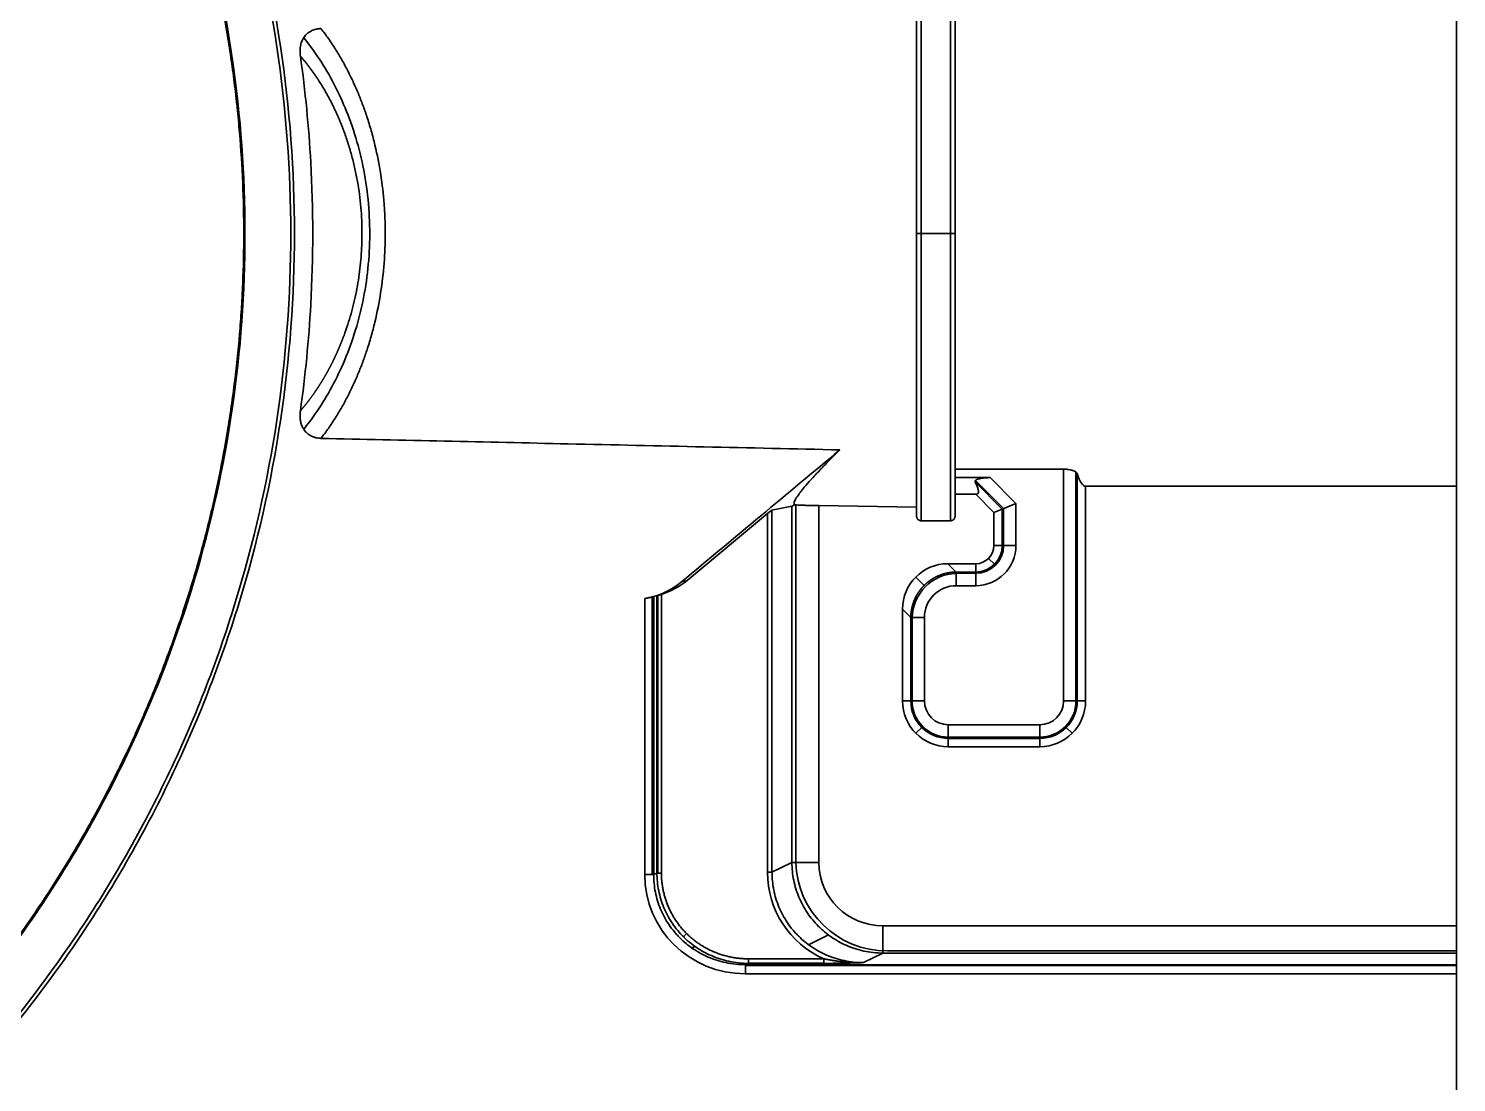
# Model space of a CAD drawing. Header units: millimetres. Extents: x 5 to 1651, y 545 to 1674.
# Drawn here: x 495.8 to 651.9, y 1378.8 to 1494 of the extents above; entities that cross this region are included whole.
import ezdxf

# ---------------------------------------------------------------- set-up
doc = ezdxf.new("R2010")
doc.units = ezdxf.units.MM
doc.layers.add('20', color=7, linetype='Continuous', true_color=0xffffff)

msp = doc.modelspace()

# ---------------------------------------------------------------- linework, layer by layer
at = {"layer": '20', "color": 7, "linetype": 'Continuous', "lineweight": 35}
for p, q in [((651.897, 1443.995), (651.897, 1499.269)), ((597.098, 1445.868), (597.098, 1497.396)), ((597.098, 1444.945), (597.098, 1445.868)), ((608.963, 1445.868), (597.098, 1445.868)), ((608.963, 1420.536), (608.963, 1445.868)), ((610.314, 1445.555), (610.314, 1420.536)), ((610.455, 1445.386), (610.455, 1420.536)), ((597.098, 1444.945), (597.098, 1443.133)), ((600.938, 1444.945), (597.098, 1444.945)), ((602.264, 1441.51), (599.294, 1444.48)), ((602.405, 1441.568), (599.33, 1444.643)), ((600.938, 1444.945), (603.756, 1442.127)), ((611.365, 1420.536), (611.365, 1443.995)), ((611.365, 1443.995), (651.897, 1443.995)), ((651.897, 1395.965), (651.897, 1443.995)), ((597.098, 1440.734), (597.098, 1443.133)), ((597.098, 1443.133), (599.354, 1443.133)), ((599.354, 1443.133), (601.354, 1441.133)), ((603.756, 1442.127), (602.264, 1441.51)), ((603.756, 1442.127), (603.756, 1437.536)), ((576.599, 1441.041), (567.807, 1433.715)), ((576.599, 1401.816), (576.599, 1441.041)), ((579.266, 1441.826), (577.091, 1441.404)), ((577.091, 1441.404), (577.091, 1401.816)), ((579.266, 1402.884), (579.266, 1441.826)), ((579.707, 1402.884), (579.707, 1441.964)), ((592.898, 1441.702), (582.22, 1441.889)), ((582.22, 1441.889), (582.22, 1402.884)), ((592.898, 1440.734), (592.898, 1441.702)), ((602.264, 1441.51), (601.354, 1441.133)), ((601.354, 1441.133), (601.354, 1437.536)), ((602.264, 1437.536), (602.264, 1441.51)), ((602.405, 1441.568), (602.405, 1437.536)), ((593.398, 1440.234), (596.598, 1440.234)), ((601.354, 1437.536), (602.264, 1437.536)), ((603.756, 1437.536), (602.264, 1437.536)), ((600.768, 1436.122), (601.412, 1435.479)), ((599.354, 1435.536), (596.327, 1435.536)), ((596.327, 1435.536), (597.237, 1434.627)), ((597.237, 1433.135), (597.237, 1434.627)), ((597.237, 1434.627), (599.354, 1434.627)), ((599.354, 1434.485), (597.237, 1434.485)), ((599.354, 1434.627), (599.354, 1435.536)), ((599.354, 1433.135), (599.354, 1434.627)), ((567.209, 1433.557), (567.807, 1433.715)), ((592.807, 1434.083), (593.725, 1433.166)), ((599.354, 1433.135), (597.237, 1433.135)), ((563.179, 1401.57), (563.179, 1431.734)), ((564, 1431.906), (564, 1401.57)), ((564.518, 1432.042), (564.16, 1431.948)), ((564.16, 1431.948), (564.16, 1401.57)), ((564.518, 1401.726), (564.518, 1432.042)), ((564.598, 1432.063), (564.598, 1401.726)), ((565.008, 1432.182), (565.008, 1401.726)), ((591.354, 1430.564), (591.354, 1420.536)), ((592.264, 1429.654), (591.354, 1430.564)), ((593.756, 1429.654), (592.264, 1429.654)), ((592.264, 1420.536), (592.264, 1429.654)), ((592.405, 1429.654), (592.405, 1420.536)), ((593.756, 1429.654), (593.756, 1420.536)), ((591.354, 1420.536), (592.264, 1420.536)), ((593.756, 1420.536), (592.264, 1420.536)), ((608.963, 1420.536), (610.455, 1420.536)), ((610.455, 1420.536), (611.365, 1420.536)), ((592.819, 1417.001), (593.462, 1417.644)), ((596.354, 1417.938), (606.365, 1417.938)), ((596.354, 1417.938), (596.354, 1416.446)), ((606.365, 1417.938), (606.365, 1416.446)), ((609.257, 1417.644), (609.901, 1417.001)), ((596.354, 1416.587), (606.365, 1416.587)), ((606.365, 1416.446), (596.354, 1416.446)), ((596.354, 1416.446), (596.354, 1415.536)), ((596.354, 1415.536), (606.365, 1415.536)), ((606.365, 1415.536), (606.365, 1416.446)), ((563.179, 1401.57), (564.16, 1401.57)), ((564.16, 1401.57), (564.518, 1401.726)), ((565.008, 1401.726), (564.518, 1401.726)), ((577.091, 1401.816), (576.599, 1401.816)), ((577.091, 1401.816), (579.266, 1402.884)), ((582.22, 1402.884), (579.266, 1402.884)), ((589.221, 1395.965), (651.897, 1395.965)), ((589.221, 1395.965), (589.221, 1392.976)), ((651.897, 1395.965), (651.897, 1392.976)), ((567.765, 1395.11), (567.419, 1394.763)), ((568.344, 1393.537), (568.698, 1393.692)), ((583.263, 1394.963), (581.089, 1393.895)), ((574.53, 1392.353), (574.53, 1391.855)), ((574.53, 1392.353), (582.766, 1392.353)), ((582.766, 1392.353), (582.766, 1391.855)), ((589.221, 1392.976), (587.101, 1391.935)), ((651.897, 1392.976), (589.221, 1392.976)), ((651.897, 1393.216), (589.709, 1393.216)), ((651.897, 1392.976), (651.897, 1391.712)), ((574.53, 1391.855), (574.205, 1391.712)), ((574.205, 1390.716), (574.205, 1391.712)), ((574.205, 1391.712), (651.897, 1391.712)), ((651.897, 1391.632), (574.205, 1391.632)), ((651.897, 1390.716), (574.205, 1390.716)), ((574.53, 1391.895), (582.766, 1391.895)), ((582.766, 1391.855), (574.53, 1391.855)), ((651.897, 1390.716), (651.897, 1391.712)), ((651.897, 1351.632), (651.897, 1390.716))]:
    msp.add_line(p, q, dxfattribs=at)
for centre, radius, start, end in [((599.354, 1437.536), 3.051, 270, 0), ((599.354, 1437.536), 4.402, 270, 0), ((599.354, 1437.536), 2.91, 270, 0), ((599.354, 1437.536), 2, 270, 0), ((596.354, 1420.536), 5, 180, 270), ((596.354, 1420.536), 4.09, 180, 270), ((596.354, 1420.536), 3.949, 180, 270), ((596.354, 1420.536), 2.598, 180, 270), ((606.365, 1420.536), 3.949, 270, 0), ((606.365, 1420.536), 2.598, 270, 0), ((606.365, 1420.536), 4.09, 270, 0), ((606.365, 1420.536), 5, 270, 0)]:
    msp.add_arc(centre, radius, start, end, dxfattribs=at)
for centre, major_axis, ratio, start_param, end_param in [((593.398, 1471.632), (0.5, 0), 0.0000944, 1.5707963, 3.1415927), ((596.598, 1471.632), (0.5, 0), 0.0000944, 4.712389, 6.2831853), ((611.365, 1471.632), (0, 27.637), 0.1051042, 2.8229586, 3.141555), ((570.854, 1471.632), (-28.736, 28.42), 0.0739094, 3.0670374, 3.3756679), ((582.22, 1444.347), (2.995, 2.515), 0.0669995, 3.2616428, 3.5723965), ((576.599, 1440.984), (0.499, 0.419), 0.0669995, 0.1200502, 1.5145933), ((596.382, 1430.509), (3.574, -3.574), 0.9891328, 2.361657, 3.9215283), ((597.433, 1429.458), (3.574, -3.574), 0.9891328, 2.3897481, 3.8934372), ((561.967, 1439.643), (-7.901, -2.075), 0.9793727, 1.5707995, 2.0167638), ((562.566, 1439.8), (-7.901, -2.075), 0.9793727, 1.623077, 2.0167638), ((597.275, 1429.616), (2.502, -2.502), 0.9891328, 2.3616577, 3.9215276), ((574.396, 1401.758), (-10.311, -4.52), 0.9770757, 5.8784578, 7.4321976), ((587.264, 1401.977), (-9.608, -4.72), 0.9808758, 5.8341745, 6.9696232), ((589.864, 1403.254), (-9.151, -4.495), 0.9808758, 5.8557443, 7.3896882), ((589.33, 1402.991), (-6.405, -3.147), 0.9808758, 5.8341745, 7.3896882)]:
    msp.add_ellipse(centre, major_axis=major_axis, ratio=ratio, start_param=start_param, end_param=end_param, dxfattribs=at)
for points, knots in [([(493.457, 1384.041), (496.166, 1387.327), (502.831, 1396.225), (511.805, 1411.829), (519.307, 1431.011), (523.876, 1451.093), (525.41, 1471.632), (523.876, 1492.171), (519.307, 1512.254), (511.805, 1531.435), (502.831, 1547.04), (496.166, 1555.937), (493.457, 1559.224)], [0, 0, 0, 0, 0.0672927, 0.1754696, 0.2836464, 0.3918232, 0.5, 0.6081768, 0.7163536, 0.8245304, 0.9327073, 1, 1, 1, 1]), ([(493.274, 1384.453), (495.927, 1387.682), (502.526, 1396.504), (511.44, 1412.005), (518.92, 1431.13), (523.475, 1451.154), (525.005, 1471.632), (523.475, 1492.111), (518.92, 1512.135), (511.44, 1531.26), (502.526, 1546.76), (495.927, 1555.582), (493.274, 1558.811)], [0, 0, 0, 0, 0.0663674, 0.1747756, 0.2831837, 0.3915919, 0.5, 0.6084081, 0.7168163, 0.8252244, 0.9336326, 1, 1, 1, 1]), ([(490.914, 1389.71), (492.057, 1391.157), (493.169, 1392.627), (494.521, 1394.494), (494.789, 1394.869), (495.322, 1395.621), (495.586, 1395.999), (496.373, 1397.135), (496.89, 1397.898), (498.414, 1400.202), (499.398, 1401.759), (500.825, 1404.124), (501.292, 1404.917), (501.981, 1406.115), (502.209, 1406.515), (502.66, 1407.319), (502.884, 1407.722), (503.991, 1409.743), (504.843, 1411.377), (506.067, 1413.853), (506.467, 1414.682), (507.249, 1416.349), (507.631, 1417.187), (508.378, 1418.871), (508.742, 1419.717), (509.276, 1420.992), (509.452, 1421.419), (509.799, 1422.273), (509.97, 1422.7), (510.815, 1424.842), (511.454, 1426.567), (512.659, 1430.041), (513.225, 1431.789), (514.284, 1435.309), (514.778, 1437.08), (515.462, 1439.755), (515.681, 1440.65), (515.995, 1441.996), (516.098, 1442.446), (516.298, 1443.346), (516.396, 1443.796), (516.873, 1446.048), (517.216, 1447.855), (517.674, 1450.575), (517.817, 1451.482), (518.085, 1453.301), (518.209, 1454.211), (518.554, 1456.946), (518.746, 1458.775), (518.976, 1461.527), (519.043, 1462.446), (519.115, 1463.596), (519.129, 1463.826), (519.155, 1464.286), (519.193, 1464.976), (519.225, 1465.666), (519.321, 1467.967), (519.359, 1469.806), (519.359, 1473.483), (519.282, 1477.157), (519.052, 1480.828), (518.822, 1483.58), (518.735, 1484.497), (518.615, 1485.643), (518.59, 1485.873), (518.54, 1486.331), (518.462, 1487.018), (518.269, 1488.618), (518.082, 1489.986), (517.814, 1491.806), (517.67, 1492.714), (517.211, 1495.433), (516.525, 1499.044), (515.688, 1502.626), (515.003, 1505.301), (514.766, 1506.191), (514.456, 1507.302), (514.394, 1507.524), (514.268, 1507.967), (514.077, 1508.632), (513.881, 1509.295), (513.217, 1511.501), (512.649, 1513.253), (511.742, 1515.865), (511.431, 1516.732), (510.95, 1518.029), (510.787, 1518.461), (510.458, 1519.321), (510.291, 1519.75), (509.446, 1521.892), (508.735, 1523.589), (507.616, 1526.11), (507.234, 1526.946), (506.453, 1528.611), (506.054, 1529.439), (504.83, 1531.912), (503.979, 1533.544), (502.982, 1535.362), (502.871, 1535.564), (502.648, 1535.967), (502.535, 1536.168), (502.196, 1536.771), (501.513, 1537.973), (500.812, 1539.163), (499.385, 1541.526), (498.402, 1543.081), (496.373, 1546.147), (495.326, 1547.658), (493.168, 1550.639), (492.057, 1552.107), (490.914, 1553.555)], [0, 0, 0, 0, 0.03125, 0.03125, 0.0390625, 0.0390625, 0.046875, 0.046875, 0.0625, 0.0625, 0.09375, 0.09375, 0.109375, 0.109375, 0.1171875, 0.1171875, 0.125, 0.125, 0.15625, 0.15625, 0.171875, 0.171875, 0.1875, 0.1875, 0.203125, 0.203125, 0.2109375, 0.2109375, 0.21875, 0.21875, 0.25, 0.25, 0.28125, 0.28125, 0.3125, 0.3125, 0.328125, 0.328125, 0.3359375, 0.3359375, 0.34375, 0.34375, 0.375, 0.375, 0.390625, 0.390625, 0.40625, 0.40625, 0.4375, 0.4375, 0.453125, 0.453125, 0.4570313, 0.4570313, 0.4609375, 0.46875, 0.46875, 0.5, 0.5, 0.53125, 0.5625, 0.5625, 0.578125, 0.578125, 0.5820313, 0.5820313, 0.5859375, 0.59375, 0.609375, 0.609375, 0.625, 0.625, 0.65625, 0.6875, 0.6875, 0.703125, 0.703125, 0.7070313, 0.7070313, 0.7109375, 0.71875, 0.71875, 0.75, 0.75, 0.765625, 0.765625, 0.7734375, 0.7734375, 0.78125, 0.78125, 0.8125, 0.8125, 0.828125, 0.828125, 0.84375, 0.84375, 0.875, 0.875, 0.8789063, 0.8789063, 0.8828125, 0.8828125, 0.890625, 0.90625, 0.90625, 0.9375, 0.9375, 0.96875, 0.96875, 1, 1, 1, 1]), ([(490.977, 1389.571), (493.378, 1392.608), (499.399, 1400.952), (507.546, 1415.567), (514.394, 1433.586), (518.562, 1452.406), (519.961, 1471.632), (518.562, 1490.858), (514.394, 1509.678), (507.546, 1527.697), (499.399, 1542.313), (493.378, 1550.657), (490.977, 1553.694)], [0, 0, 0, 0, 0.065602, 0.1742015, 0.282801, 0.3914005, 0.5, 0.6085995, 0.717199, 0.8257985, 0.934398, 1, 1, 1, 1]), ([(593.398, 1503.031), (593.398, 1503.031), (593.398, 1502.783), (593.398, 1501.362), (593.398, 1498.399), (593.398, 1494.225), (593.398, 1489.028), (593.398, 1483.043), (593.398, 1477.125), (593.398, 1473.263), (593.398, 1471.632)], [0, 0, 0, 0, 0.0864776, 0.2222009, 0.3579243, 0.4936476, 0.6293709, 0.7650942, 0.9008175, 1, 1, 1, 1]), ([(596.598, 1471.632), (596.598, 1473.263), (596.598, 1477.125), (596.598, 1483.043), (596.598, 1489.028), (596.598, 1494.225), (596.598, 1498.399), (596.598, 1501.362), (596.598, 1502.783), (596.598, 1503.031), (596.598, 1503.031)], [0, 0, 0, 0, 0.0991825, 0.2349058, 0.3706291, 0.5063524, 0.6420757, 0.7777991, 0.9135224, 1, 1, 1, 1]), ([(592.898, 1441.702), (592.898, 1441.702), (592.898, 1441.832), (592.898, 1442.815), (592.898, 1445.329), (592.898, 1449.02), (592.898, 1453.723), (592.898, 1459.228), (592.898, 1465.288), (592.898, 1471.632), (592.898, 1477.976), (592.898, 1484.036), (592.898, 1489.541), (592.898, 1494.244), (592.898, 1497.935), (592.898, 1500.052), (592.898, 1500.83), (592.898, 1501.037)], [0, 0, 0, 0, 0.0294612, 0.1012163, 0.1729714, 0.2447265, 0.3164816, 0.3882368, 0.4599919, 0.531747, 0.6035021, 0.6752572, 0.7470123, 0.8187675, 0.8905226, 0.9622777, 1, 1, 1, 1]), ([(525.549, 1491.021), (525.524, 1491.2), (525.511, 1491.379), (525.511, 1491.647), (525.514, 1491.736), (525.529, 1491.915), (525.54, 1492.004), (525.562, 1492.138), (525.571, 1492.182), (525.59, 1492.27), (525.601, 1492.314), (525.636, 1492.443), (525.664, 1492.529), (525.729, 1492.696), (525.766, 1492.777), (525.818, 1492.878), (525.829, 1492.898), (525.852, 1492.937), (525.886, 1492.995), (525.922, 1493.052), (525.999, 1493.162), (526.054, 1493.232), (526.173, 1493.365), (526.237, 1493.427), (526.323, 1493.501), (526.34, 1493.516), (526.376, 1493.544), (526.429, 1493.586), (526.485, 1493.625), (526.597, 1493.698), (526.675, 1493.743), (526.796, 1493.802), (526.857, 1493.83), (526.92, 1493.855), (526.963, 1493.871), (526.984, 1493.879), (527.091, 1493.916), (527.177, 1493.941), (527.353, 1493.981), (527.441, 1493.996), (527.575, 1494.012), (527.62, 1494.016), (527.711, 1494.023), (527.756, 1494.025), (527.801, 1494.026)], [0, 0, 0, 0, 0.125, 0.125, 0.1875, 0.1875, 0.25, 0.25, 0.28125, 0.28125, 0.3125, 0.3125, 0.375, 0.375, 0.4375, 0.4375, 0.453125, 0.453125, 0.46875, 0.5, 0.5, 0.5625, 0.5625, 0.625, 0.625, 0.640625, 0.640625, 0.65625, 0.6875, 0.6875, 0.75, 0.75, 0.78125, 0.796875, 0.796875, 0.8125, 0.8125, 0.875, 0.875, 0.9375, 0.9375, 0.96875, 0.96875, 1, 1, 1, 1]), ([(527.801, 1494.026), (528.081, 1493.67), (528.352, 1493.304), (528.877, 1492.557), (529.383, 1491.795), (530.09, 1490.612), (530.526, 1489.804), (530.944, 1488.988), (531.144, 1488.577), (531.526, 1487.749), (531.891, 1486.916), (532.22, 1486.078), (532.454, 1485.45), (532.568, 1485.135), (532.694, 1484.769), (532.756, 1484.586), (532.787, 1484.494), (532.802, 1484.448), (532.809, 1484.425), (532.813, 1484.414), (532.815, 1484.408), (532.816, 1484.405), (532.817, 1484.404), (532.817, 1484.403), (532.817, 1484.403), (532.817, 1484.403), (532.985, 1483.894), (533.142, 1483.38), (533.435, 1482.342), (533.572, 1481.818), (533.949, 1480.236), (534.158, 1479.166), (534.493, 1477.012), (534.618, 1475.929), (534.743, 1474.305), (534.775, 1473.764), (534.806, 1472.954), (534.817, 1472.549), (534.824, 1472.078), (534.826, 1471.843), (534.826, 1471.743), (534.826, 1471.675), (534.826, 1471.642), (534.825, 1470.536), (534.783, 1469.456), (534.614, 1467.293), (534.488, 1466.21), (534.151, 1464.059), (533.94, 1462.99), (533.562, 1461.409), (533.425, 1460.885), (533.205, 1460.107), (533.128, 1459.849), (533.01, 1459.464), (532.95, 1459.272), (532.878, 1459.049), (532.842, 1458.938), (532.824, 1458.882), (532.814, 1458.854), (532.81, 1458.84), (532.808, 1458.833), (532.806, 1458.83), (532.806, 1458.828), (532.806, 1458.827), (532.805, 1458.827), (532.805, 1458.827), (532.667, 1458.41), (532.374, 1457.574), (531.88, 1456.322), (531.516, 1455.493), (531.135, 1454.668), (530.935, 1454.258), (530.518, 1453.446), (530.083, 1452.641), (529.379, 1451.462), (528.873, 1450.702), (528.351, 1449.958), (528.08, 1449.594), (527.801, 1449.239)], [0, 0, 0, 0, 0.03125, 0.03125, 0.0625, 0.09375, 0.125, 0.125, 0.15625, 0.15625, 0.1875, 0.21875, 0.21875, 0.234375, 0.2421875, 0.2460937, 0.2480469, 0.2490234, 0.2495117, 0.2497559, 0.2498779, 0.249939, 0.2499695, 0.2499847, 0.2499847, 0.25, 0.25, 0.28125, 0.28125, 0.3125, 0.3125, 0.375, 0.375, 0.4375, 0.4375, 0.46875, 0.46875, 0.484375, 0.4921875, 0.4960937, 0.4980469, 0.4980469, 0.5, 0.5, 0.5625, 0.5625, 0.625, 0.625, 0.6875, 0.6875, 0.71875, 0.71875, 0.734375, 0.734375, 0.7421875, 0.7460937, 0.7480469, 0.7490234, 0.7495117, 0.7497559, 0.7498779, 0.749939, 0.7499695, 0.7499847, 0.7499847, 0.75, 0.75, 0.78125, 0.8125, 0.84375, 0.84375, 0.875, 0.875, 0.90625, 0.9375, 0.96875, 0.96875, 1, 1, 1, 1]), ([(525.907, 1450.237), (526.342, 1450.769), (526.766, 1451.329), (528.309, 1453.537), (529.363, 1455.406), (530.688, 1458.474), (531.089, 1459.542), (531.799, 1461.779), (532.11, 1462.958), (532.857, 1466.536), (533.124, 1469.019), (533.133, 1474.115), (532.878, 1476.598), (531.882, 1481.434), (531.168, 1483.667), (529.387, 1487.817), (528.353, 1489.657), (526.79, 1491.905), (526.354, 1492.481), (525.907, 1493.027)], [0, 0, 0, 0, 0.0541508, 0.0541508, 0.2026349, 0.2026349, 0.276877, 0.276877, 0.351119, 0.351119, 0.4996032, 0.4996032, 0.6480873, 0.6480873, 0.7965714, 0.7965714, 0.9450555, 0.9450555, 1, 1, 1, 1]), ([(525.549, 1491.021), (526.089, 1487.167), (526.973, 1478.126), (526.973, 1465.138), (526.089, 1456.098), (525.549, 1452.243)], [0, 0, 0, 0, 0.3001305, 0.6998695, 1, 1, 1, 1]), ([(525.549, 1452.243), (525.564, 1452.261), (525.594, 1452.296), (525.639, 1452.348), (525.683, 1452.4), (525.728, 1452.453), (525.772, 1452.506), (525.816, 1452.558), (525.86, 1452.612), (525.904, 1452.665), (525.948, 1452.718), (525.991, 1452.772), (526.035, 1452.825), (526.078, 1452.879), (526.122, 1452.933), (526.165, 1452.988), (526.208, 1453.042), (526.251, 1453.096), (526.293, 1453.151), (526.336, 1453.206), (526.379, 1453.261), (526.421, 1453.316), (526.463, 1453.372), (526.505, 1453.427), (526.547, 1453.483), (526.589, 1453.538), (526.631, 1453.594), (526.672, 1453.651), (526.714, 1453.707), (526.755, 1453.763), (526.797, 1453.82), (526.838, 1453.877), (526.879, 1453.934), (526.919, 1453.991), (526.96, 1454.048), (527.001, 1454.105), (527.041, 1454.163), (527.081, 1454.221), (527.122, 1454.279), (527.162, 1454.337), (527.202, 1454.395), (527.241, 1454.453), (527.281, 1454.512), (527.321, 1454.571), (527.36, 1454.63), (527.399, 1454.689), (527.438, 1454.748), (527.477, 1454.807), (527.516, 1454.867), (527.555, 1454.926), (527.594, 1454.986), (527.632, 1455.046), (527.67, 1455.106), (527.709, 1455.166), (527.747, 1455.227), (527.785, 1455.288), (527.823, 1455.348), (527.86, 1455.409), (527.898, 1455.47), (527.935, 1455.532), (527.972, 1455.593), (528.01, 1455.655), (528.047, 1455.716), (528.083, 1455.778), (528.12, 1455.84), (528.157, 1455.902), (528.193, 1455.965), (528.23, 1456.027), (528.266, 1456.09), (528.302, 1456.153), (528.338, 1456.216), (528.374, 1456.279), (528.409, 1456.342), (528.445, 1456.406), (528.48, 1456.469), (528.515, 1456.533), (528.551, 1456.597), (528.585, 1456.661), (528.62, 1456.725), (528.655, 1456.79), (528.69, 1456.854), (528.724, 1456.919), (528.758, 1456.984), (528.792, 1457.049), (528.826, 1457.114), (528.86, 1457.179), (528.894, 1457.245), (528.928, 1457.311), (528.961, 1457.376), (528.994, 1457.442), (529.027, 1457.508), (529.061, 1457.575), (529.093, 1457.641), (529.126, 1457.708), (529.159, 1457.775), (529.191, 1457.841), (529.224, 1457.908), (529.256, 1457.976), (529.288, 1458.043), (529.32, 1458.111), (529.351, 1458.178), (529.383, 1458.246), (529.414, 1458.314), (529.446, 1458.382), (529.477, 1458.45), (529.508, 1458.519), (529.539, 1458.587), (529.57, 1458.656), (529.6, 1458.725), (529.631, 1458.794), (529.661, 1458.863), (529.691, 1458.933), (529.721, 1459.002), (529.751, 1459.072), (529.781, 1459.142), (529.811, 1459.212), (529.84, 1459.282), (529.869, 1459.352), (529.898, 1459.422), (529.927, 1459.493), (529.956, 1459.564), (529.985, 1459.635), (530.014, 1459.706), (530.042, 1459.777), (530.07, 1459.848), (530.099, 1459.92), (530.127, 1459.991), (530.154, 1460.063), (530.182, 1460.135), (530.21, 1460.207), (530.237, 1460.279), (530.264, 1460.352), (530.291, 1460.424), (530.452, 1460.857), (530.73, 1461.659), (531.092, 1462.853), (531.407, 1464.063), (531.674, 1465.289), (531.894, 1466.529), (532.066, 1467.782), (532.189, 1469.047), (532.263, 1470.324), (532.289, 1471.661), (532.261, 1473.052), (532.169, 1474.487), (532.015, 1475.908), (531.8, 1477.314), (531.524, 1478.702), (531.188, 1480.072), (530.792, 1481.421), (530.476, 1482.341), (530.284, 1482.859), (530.236, 1482.987), (530.188, 1483.114), (530.139, 1483.241), (530.09, 1483.368), (530.04, 1483.494), (529.989, 1483.62), (529.939, 1483.745), (529.887, 1483.869), (529.836, 1483.994), (529.784, 1484.117), (529.731, 1484.24), (529.678, 1484.363), (529.624, 1484.485), (529.57, 1484.607), (529.516, 1484.729), (529.461, 1484.849), (529.406, 1484.97), (529.35, 1485.09), (529.294, 1485.209), (529.237, 1485.328), (529.18, 1485.446), (529.123, 1485.564), (529.065, 1485.682), (529.006, 1485.799), (528.947, 1485.915), (528.888, 1486.031), (528.828, 1486.147), (528.768, 1486.262), (528.708, 1486.377), (528.647, 1486.491), (528.585, 1486.604), (528.523, 1486.717), (528.461, 1486.83), (528.398, 1486.942), (528.335, 1487.054), (528.272, 1487.165), (528.208, 1487.276), (528.143, 1487.386), (528.078, 1487.495), (528.013, 1487.605), (527.947, 1487.713), (527.881, 1487.822), (527.815, 1487.929), (527.748, 1488.036), (527.68, 1488.143), (527.612, 1488.249), (527.544, 1488.355), (527.476, 1488.46), (527.407, 1488.565), (527.337, 1488.669), (527.267, 1488.773), (527.197, 1488.876), (527.126, 1488.979), (527.055, 1489.081), (526.984, 1489.183), (526.912, 1489.284), (526.84, 1489.385), (526.767, 1489.485), (526.694, 1489.585), (526.62, 1489.684), (526.546, 1489.783), (526.472, 1489.881), (526.397, 1489.979), (526.322, 1490.076), (526.247, 1490.173), (526.171, 1490.269), (526.095, 1490.365), (526.018, 1490.46), (525.941, 1490.555), (525.863, 1490.649), (525.785, 1490.743), (525.707, 1490.836), (525.629, 1490.929), (525.576, 1490.99), (525.549, 1491.021)], [0, 0, 0, 0, 0.0020024, 0.0040024, 0.006, 0.0079953, 0.0099882, 0.0119787, 0.013967, 0.015953, 0.0179366, 0.019918, 0.0218971, 0.023874, 0.0258487, 0.0278211, 0.0297914, 0.0317594, 0.0337253, 0.035689, 0.0376506, 0.0396101, 0.0415674, 0.0435227, 0.0454759, 0.047427, 0.049376, 0.0513231, 0.0532681, 0.0552111, 0.0571521, 0.0590912, 0.0610282, 0.0629634, 0.0648966, 0.066828, 0.0687574, 0.0706849, 0.0726106, 0.0745345, 0.0764565, 0.0783767, 0.0802951, 0.0822117, 0.0841266, 0.0860397, 0.0879511, 0.0898607, 0.0917687, 0.093675, 0.0955796, 0.0974825, 0.0993839, 0.1012836, 0.1031817, 0.1050782, 0.1069732, 0.1088666, 0.1107584, 0.1126488, 0.1145376, 0.116425, 0.1183109, 0.1201953, 0.1220784, 0.12396, 0.1258401, 0.127719, 0.1295964, 0.1314725, 0.1333473, 0.1352207, 0.1370929, 0.1389637, 0.1408333, 0.1427017, 0.1445688, 0.1464347, 0.1482994, 0.150163, 0.1520254, 0.1538866, 0.1557467, 0.1576057, 0.1594637, 0.1613205, 0.1631763, 0.1650311, 0.1668848, 0.1687375, 0.1705893, 0.17244, 0.1742899, 0.1761388, 0.1779868, 0.1798338, 0.18168, 0.1835254, 0.1853699, 0.1872136, 0.1890564, 0.1908985, 0.1927398, 0.1945804, 0.1964202, 0.1982593, 0.2000977, 0.2019354, 0.2037724, 0.2056088, 0.2074446, 0.2092798, 0.2111143, 0.2129483, 0.2147817, 0.2166146, 0.218447, 0.2202789, 0.2221103, 0.2239412, 0.2257716, 0.2276017, 0.2294313, 0.2312605, 0.2330894, 0.2349179, 0.236746, 0.2385738, 0.2404014, 0.2422286, 0.2440555, 0.2458823, 0.2477087, 0.249535, 0.2785262, 0.307019, 0.3350924, 0.3628286, 0.3903128, 0.4176321, 0.4448748, 0.4721296, 0.4994851, 0.5302521, 0.5609083, 0.5915801, 0.6223944, 0.6534765, 0.6849492, 0.7169314, 0.7495365, 0.7527613, 0.7559869, 0.7592133, 0.7624406, 0.7656689, 0.7688984, 0.7721291, 0.7753611, 0.7785945, 0.7818295, 0.7850661, 0.7883044, 0.7915446, 0.7947867, 0.7980308, 0.801277, 0.8045254, 0.8077762, 0.8110293, 0.814285, 0.8175433, 0.8208044, 0.8240682, 0.8273349, 0.8306047, 0.8338775, 0.8371536, 0.8404329, 0.8437157, 0.8470019, 0.8502917, 0.8535852, 0.8568825, 0.8601837, 0.8634888, 0.866798, 0.8701114, 0.873429, 0.8767509, 0.8800773, 0.8834082, 0.8867438, 0.8900841, 0.8934292, 0.8967792, 0.9001341, 0.9034942, 0.9068595, 0.91023, 0.9136059, 0.9169872, 0.9203741, 0.9237666, 0.9271648, 0.9305688, 0.9339787, 0.9373946, 0.9408165, 0.9442446, 0.947679, 0.9511197, 0.9545667, 0.9580203, 0.9614805, 0.9649473, 0.9684208, 0.9719012, 0.9753885, 0.9788828, 0.9823842, 0.9858927, 0.9894085, 0.9929316, 0.996462, 1, 1, 1, 1]), ([(593.398, 1471.632), (593.398, 1470.002), (593.398, 1466.14), (593.398, 1460.222), (593.398, 1454.237), (593.398, 1449.039), (593.398, 1444.865), (593.398, 1441.903), (593.398, 1440.482), (593.398, 1440.234), (593.398, 1440.234)], [0, 0, 0, 0, 0.0991824, 0.2349058, 0.3706291, 0.5063524, 0.6420757, 0.7777991, 0.9135224, 1, 1, 1, 1]), ([(596.598, 1440.234), (596.598, 1440.234), (596.598, 1440.482), (596.598, 1441.903), (596.598, 1444.865), (596.598, 1449.039), (596.598, 1454.237), (596.598, 1460.222), (596.598, 1466.14), (596.598, 1470.002), (596.598, 1471.632)], [0, 0, 0, 0, 0.0864776, 0.2222009, 0.3579243, 0.4936476, 0.6293709, 0.7650942, 0.9008176, 1, 1, 1, 1]), ([(527.801, 1449.238), (527.711, 1449.241), (527.621, 1449.247), (527.443, 1449.268), (527.355, 1449.283), (527.223, 1449.313), (527.18, 1449.324), (527.093, 1449.349), (527.05, 1449.362), (526.922, 1449.407), (526.839, 1449.441), (526.678, 1449.52), (526.6, 1449.564), (526.488, 1449.637), (526.433, 1449.676), (526.38, 1449.717), (526.344, 1449.746), (526.327, 1449.76), (526.241, 1449.834), (526.176, 1449.897), (526.056, 1450.03), (526.001, 1450.1), (525.924, 1450.21), (525.899, 1450.248), (525.864, 1450.306), (525.853, 1450.326), (525.83, 1450.365), (525.776, 1450.464), (525.73, 1450.567), (525.664, 1450.734), (525.636, 1450.819), (525.607, 1450.928), (525.601, 1450.95), (525.59, 1450.994), (525.585, 1451.016), (525.571, 1451.082), (525.562, 1451.127), (525.54, 1451.259), (525.529, 1451.348), (525.514, 1451.526), (525.511, 1451.616), (525.511, 1451.795), (525.514, 1451.884), (525.524, 1452.019), (525.528, 1452.064), (525.538, 1452.154), (525.543, 1452.199), (525.55, 1452.243)], [0, 0, 0, 0, 0.0625, 0.0625, 0.125, 0.125, 0.15625, 0.15625, 0.1875, 0.1875, 0.25, 0.25, 0.3125, 0.3125, 0.34375, 0.359375, 0.359375, 0.375, 0.375, 0.4375, 0.4375, 0.5, 0.5, 0.53125, 0.53125, 0.546875, 0.546875, 0.5625, 0.625, 0.625, 0.6875, 0.6875, 0.703125, 0.703125, 0.71875, 0.71875, 0.75, 0.75, 0.8125, 0.8125, 0.875, 0.875, 0.9375, 0.9375, 0.96875, 0.96875, 1, 1, 1, 1]), ([(527.801, 1449.239), (536.804, 1449.036), (545.807, 1448.836), (564.712, 1448.416), (574.613, 1448.197), (584.515, 1447.979)], [0, 0, 0, 0, 0.4762286, 0.4762286, 1, 1, 1, 1]), ([(584.515, 1447.979), (584.515, 1447.979), (584.515, 1447.979), (578.746, 1443.172), (572.977, 1438.365), (567.209, 1433.557)], [0, 0, 0, 0, 0.0000053, 0.0000053, 1, 1, 1, 1]), ([(579.568, 1441.978), (579.513, 1442.021), (579.495, 1442.095), (579.531, 1442.301), (579.585, 1442.433), (579.763, 1442.754), (579.888, 1442.943), (580.068, 1443.187), (580.088, 1443.215), (580.13, 1443.271), (580.195, 1443.357), (580.264, 1443.445), (580.408, 1443.627), (580.512, 1443.754), (580.844, 1444.15), (581.095, 1444.437), (581.65, 1445.05), (581.954, 1445.377), (582.325, 1445.766), (582.367, 1445.81), (582.451, 1445.897), (582.493, 1445.941), (582.621, 1446.075), (582.882, 1446.343), (583.154, 1446.621), (583.712, 1447.185), (584.105, 1447.576), (584.515, 1447.979)], [0, 0, 0, 0, 0.125, 0.125, 0.25, 0.25, 0.375, 0.375, 0.390625, 0.390625, 0.40625, 0.4375, 0.4375, 0.5, 0.5, 0.625, 0.625, 0.75, 0.75, 0.765625, 0.765625, 0.78125, 0.78125, 0.8125, 0.875, 0.875, 1, 1, 1, 1]), ([(608.963, 1445.868), (609.059, 1445.868), (609.152, 1445.865), (609.29, 1445.855), (609.335, 1445.85), (609.403, 1445.843), (609.425, 1445.84), (609.47, 1445.834), (609.492, 1445.831), (609.601, 1445.815), (609.683, 1445.799), (609.781, 1445.776), (609.8, 1445.771), (609.838, 1445.761), (609.857, 1445.756), (609.912, 1445.74), (609.947, 1445.729), (610.047, 1445.695), (610.108, 1445.67), (610.176, 1445.637), (610.19, 1445.63), (610.215, 1445.617), (610.252, 1445.596), (610.285, 1445.576), (610.345, 1445.533), (610.378, 1445.505), (610.416, 1445.46), (610.426, 1445.446), (610.444, 1445.416), (610.45, 1445.401), (610.455, 1445.386)], [0, 0, 0, 0, 0.125, 0.125, 0.1875, 0.1875, 0.21875, 0.21875, 0.25, 0.25, 0.375, 0.375, 0.40625, 0.40625, 0.4375, 0.4375, 0.5, 0.5, 0.625, 0.625, 0.65625, 0.65625, 0.6875, 0.75, 0.75, 0.875, 0.875, 0.9375, 0.9375, 1, 1, 1, 1]), ([(599.294, 1444.48), (599.285, 1444.495), (599.28, 1444.511), (599.277, 1444.543), (599.279, 1444.559), (599.287, 1444.58), (599.288, 1444.584), (599.292, 1444.592), (599.294, 1444.596), (599.301, 1444.608), (599.307, 1444.617), (599.327, 1444.641), (599.344, 1444.656), (599.375, 1444.679), (599.386, 1444.687), (599.41, 1444.702), (599.423, 1444.71), (599.465, 1444.732), (599.495, 1444.746), (599.562, 1444.772), (599.598, 1444.785), (599.675, 1444.809), (599.716, 1444.82), (599.842, 1444.851), (599.932, 1444.868), (600.075, 1444.891), (600.124, 1444.897), (600.222, 1444.909), (600.271, 1444.914), (600.421, 1444.928), (600.523, 1444.934), (600.652, 1444.94), (600.678, 1444.941), (600.73, 1444.942), (600.808, 1444.944), (600.886, 1444.945), (600.938, 1444.945)], [0, 0, 0, 0, 0.0625, 0.0625, 0.125, 0.125, 0.140625, 0.140625, 0.15625, 0.15625, 0.1875, 0.1875, 0.25, 0.25, 0.28125, 0.28125, 0.3125, 0.3125, 0.375, 0.375, 0.4375, 0.4375, 0.5, 0.5, 0.625, 0.625, 0.6875, 0.6875, 0.75, 0.75, 0.875, 0.875, 0.90625, 0.90625, 0.9375, 1, 1, 1, 1]), ([(579.568, 1441.978), (579.632, 1441.97), (579.704, 1441.963), (579.861, 1441.951), (579.947, 1441.946), (580.086, 1441.939), (580.134, 1441.937), (580.235, 1441.933), (580.286, 1441.931), (580.445, 1441.925), (580.555, 1441.922), (580.728, 1441.917), (580.787, 1441.916), (580.878, 1441.914), (580.908, 1441.913), (580.97, 1441.912), (581.001, 1441.911), (581.158, 1441.908), (581.285, 1441.905), (581.545, 1441.9), (581.677, 1441.898), (581.879, 1441.895), (581.947, 1441.893), (582.083, 1441.891), (582.151, 1441.89), (582.22, 1441.889)], [0, 0, 0, 0, 0.125, 0.125, 0.25, 0.25, 0.3125, 0.3125, 0.375, 0.375, 0.5, 0.5, 0.5625, 0.5625, 0.59375, 0.59375, 0.625, 0.625, 0.75, 0.75, 0.875, 0.875, 0.9375, 0.9375, 1, 1, 1, 1]), ([(593.398, 1440.234), (593.365, 1440.234), (593.333, 1440.237), (593.285, 1440.246), (593.269, 1440.25), (593.238, 1440.26), (593.222, 1440.265), (593.177, 1440.284), (593.148, 1440.3), (593.107, 1440.327), (593.094, 1440.337), (593.069, 1440.357), (593.057, 1440.368), (593.022, 1440.403), (593.001, 1440.428), (592.974, 1440.469), (592.965, 1440.483), (592.95, 1440.512), (592.936, 1440.542), (592.925, 1440.572), (592.915, 1440.603), (592.911, 1440.62), (592.902, 1440.668), (592.898, 1440.701), (592.898, 1440.734)], [0, 0, 0, 0, 0.125, 0.125, 0.1875, 0.1875, 0.25, 0.25, 0.375, 0.375, 0.4375, 0.4375, 0.5, 0.5, 0.625, 0.625, 0.6875, 0.6875, 0.75, 0.8125, 0.8125, 0.875, 0.875, 1, 1, 1, 1]), ([(597.098, 1440.734), (597.098, 1440.701), (597.095, 1440.668), (597.086, 1440.62), (597.082, 1440.604), (597.072, 1440.573), (597.067, 1440.557), (597.048, 1440.512), (597.032, 1440.483), (597.005, 1440.443), (596.996, 1440.429), (596.975, 1440.404), (596.964, 1440.392), (596.929, 1440.357), (596.904, 1440.336), (596.863, 1440.309), (596.849, 1440.3), (596.82, 1440.285), (596.79, 1440.271), (596.76, 1440.26), (596.729, 1440.251), (596.713, 1440.247), (596.664, 1440.237), (596.631, 1440.234), (596.598, 1440.234)], [0, 0, 0, 0, 0.125, 0.125, 0.1875, 0.1875, 0.25, 0.25, 0.375, 0.375, 0.4375, 0.4375, 0.5, 0.5, 0.625, 0.625, 0.6875, 0.6875, 0.75, 0.8125, 0.8125, 0.875, 0.875, 1, 1, 1, 1]), ([(592.264, 1429.654), (592.264, 1429.666), (592.264, 1429.69), (592.265, 1429.726), (592.265, 1429.762), (592.266, 1429.798), (592.268, 1429.834), (592.269, 1429.87), (592.271, 1429.906), (592.273, 1429.942), (592.275, 1429.978), (592.278, 1430.014), (592.281, 1430.05), (592.284, 1430.086), (592.287, 1430.121), (592.291, 1430.157), (592.295, 1430.193), (592.299, 1430.229), (592.303, 1430.264), (592.308, 1430.3), (592.313, 1430.336), (592.318, 1430.371), (592.323, 1430.407), (592.329, 1430.443), (592.335, 1430.478), (592.341, 1430.513), (592.348, 1430.549), (592.354, 1430.584), (592.361, 1430.62), (592.368, 1430.655), (592.376, 1430.69), (592.384, 1430.725), (592.392, 1430.76), (592.4, 1430.795), (592.408, 1430.83), (592.417, 1430.865), (592.426, 1430.9), (592.435, 1430.935), (592.445, 1430.969), (592.454, 1431.004), (592.464, 1431.039), (592.475, 1431.073), (592.485, 1431.108), (592.496, 1431.142), (592.507, 1431.176), (592.518, 1431.21), (592.529, 1431.244), (592.541, 1431.278), (592.553, 1431.312), (592.565, 1431.346), (592.578, 1431.38), (592.59, 1431.414), (592.603, 1431.447), (592.616, 1431.481), (592.63, 1431.514), (592.643, 1431.547), (592.657, 1431.58), (592.671, 1431.614), (592.686, 1431.647), (592.7, 1431.679), (592.715, 1431.712), (592.73, 1431.745), (592.745, 1431.777), (592.761, 1431.81), (592.777, 1431.842), (592.793, 1431.874), (592.809, 1431.906), (592.825, 1431.938), (592.842, 1431.97), (592.859, 1432.002), (592.876, 1432.034), (592.893, 1432.065), (592.911, 1432.096), (592.929, 1432.128), (592.947, 1432.159), (592.965, 1432.19), (592.984, 1432.22), (593.002, 1432.251), (593.021, 1432.282), (593.04, 1432.312), (593.06, 1432.342), (593.079, 1432.373), (593.099, 1432.403), (593.119, 1432.432), (593.14, 1432.462), (593.16, 1432.492), (593.181, 1432.521), (593.201, 1432.55), (593.223, 1432.579), (593.244, 1432.608), (593.265, 1432.637), (593.287, 1432.666), (593.309, 1432.694), (593.331, 1432.723), (593.353, 1432.751), (593.376, 1432.779), (593.399, 1432.807), (593.422, 1432.834), (593.445, 1432.862), (593.468, 1432.889), (593.492, 1432.916), (593.515, 1432.943), (593.539, 1432.97), (593.563, 1432.997), (593.588, 1433.023), (593.612, 1433.05), (593.637, 1433.076), (593.662, 1433.102), (593.687, 1433.128), (593.712, 1433.153), (593.737, 1433.179), (593.763, 1433.204), (593.789, 1433.229), (593.815, 1433.254), (593.841, 1433.278), (593.867, 1433.303), (593.894, 1433.327), (593.92, 1433.351), (593.947, 1433.375), (593.974, 1433.399), (594.001, 1433.422), (594.029, 1433.446), (594.056, 1433.469), (594.084, 1433.492), (594.112, 1433.515), (594.14, 1433.537), (594.168, 1433.559), (594.196, 1433.582), (594.225, 1433.603), (594.253, 1433.625), (594.282, 1433.647), (594.311, 1433.668), (594.34, 1433.689), (594.369, 1433.71), (594.399, 1433.731), (594.428, 1433.751), (594.458, 1433.771), (594.488, 1433.791), (594.518, 1433.811), (594.548, 1433.831), (594.578, 1433.85), (594.609, 1433.869), (594.639, 1433.888), (594.67, 1433.907), (594.701, 1433.925), (594.732, 1433.944), (594.763, 1433.962), (594.794, 1433.979), (594.826, 1433.997), (594.857, 1434.014), (594.889, 1434.032), (594.92, 1434.048), (594.952, 1434.065), (594.984, 1434.082), (595.016, 1434.098), (595.048, 1434.114), (595.081, 1434.13), (595.113, 1434.145), (595.146, 1434.16), (595.178, 1434.175), (595.211, 1434.19), (595.244, 1434.205), (595.277, 1434.219), (595.31, 1434.233), (595.343, 1434.247), (595.376, 1434.261), (595.41, 1434.274), (595.443, 1434.287), (595.477, 1434.3), (595.511, 1434.313), (595.544, 1434.325), (595.578, 1434.338), (595.612, 1434.35), (595.646, 1434.361), (595.68, 1434.373), (595.714, 1434.384), (595.749, 1434.395), (595.783, 1434.406), (595.817, 1434.416), (595.852, 1434.426), (595.886, 1434.436), (595.921, 1434.446), (595.956, 1434.455), (595.991, 1434.465), (596.025, 1434.474), (596.06, 1434.482), (596.095, 1434.491), (596.13, 1434.499), (596.165, 1434.507), (596.2, 1434.515), (596.236, 1434.522), (596.271, 1434.529), (596.306, 1434.536), (596.342, 1434.543), (596.377, 1434.549), (596.412, 1434.555), (596.448, 1434.561), (596.484, 1434.567), (596.519, 1434.573), (596.555, 1434.578), (596.59, 1434.583), (596.626, 1434.587), (596.662, 1434.592), (596.698, 1434.596), (596.733, 1434.6), (596.769, 1434.603), (596.805, 1434.607), (596.841, 1434.61), (596.877, 1434.612), (596.913, 1434.615), (596.949, 1434.617), (596.985, 1434.619), (597.021, 1434.621), (597.057, 1434.623), (597.092, 1434.624), (597.128, 1434.625), (597.165, 1434.626), (597.201, 1434.626), (597.225, 1434.627), (597.237, 1434.627)], [0, 0, 0, 0, 0.0046164, 0.0092325, 0.0138485, 0.0184642, 0.0230797, 0.027695, 0.0323101, 0.0369249, 0.0415396, 0.046154, 0.0507682, 0.0553823, 0.0599961, 0.0646097, 0.0692232, 0.0738364, 0.0784494, 0.0830623, 0.0876749, 0.0922874, 0.0968997, 0.1015118, 0.1061237, 0.1107355, 0.1153471, 0.1199585, 0.1245697, 0.1291807, 0.1337916, 0.1384023, 0.1430129, 0.1476233, 0.1522335, 0.1568436, 0.1614535, 0.1660633, 0.1706729, 0.1752824, 0.1798917, 0.1845009, 0.1891099, 0.1937188, 0.1983275, 0.2029361, 0.2075446, 0.212153, 0.2167612, 0.2213693, 0.2259772, 0.230585, 0.2351928, 0.2398003, 0.2444078, 0.2490152, 0.2536224, 0.2582295, 0.2628366, 0.2674435, 0.2720503, 0.276657, 0.2812636, 0.2858701, 0.2904765, 0.2950828, 0.299689, 0.3042951, 0.3089012, 0.3135071, 0.318113, 0.3227188, 0.3273245, 0.3319301, 0.3365356, 0.3411411, 0.3457465, 0.3503519, 0.3549571, 0.3595623, 0.3641674, 0.3687725, 0.3733775, 0.3779825, 0.3825874, 0.3871922, 0.391797, 0.3964018, 0.4010064, 0.4056111, 0.4102157, 0.4148203, 0.4194248, 0.4240293, 0.4286338, 0.4332382, 0.4378426, 0.4424469, 0.4470513, 0.4516556, 0.4562599, 0.4608642, 0.4654684, 0.4700727, 0.4746769, 0.4792811, 0.4838853, 0.4884895, 0.4930937, 0.4976979, 0.5023021, 0.5069063, 0.5115105, 0.5161147, 0.5207189, 0.5253231, 0.5299273, 0.5345316, 0.5391358, 0.5437401, 0.5483444, 0.5529487, 0.5575531, 0.5621574, 0.5667618, 0.5713662, 0.5759707, 0.5805752, 0.5851797, 0.5897843, 0.5943889, 0.5989936, 0.6035982, 0.608203, 0.6128078, 0.6174126, 0.6220175, 0.6266225, 0.6312275, 0.6358326, 0.6404377, 0.6450429, 0.6496481, 0.6542535, 0.6588589, 0.6634644, 0.6680699, 0.6726755, 0.6772812, 0.681887, 0.6864929, 0.6910988, 0.6957049, 0.700311, 0.7049172, 0.7095235, 0.7141299, 0.7187364, 0.723343, 0.7279497, 0.7325565, 0.7371634, 0.7417705, 0.7463776, 0.7509848, 0.7555922, 0.7601997, 0.7648072, 0.769415, 0.7740228, 0.7786307, 0.7832388, 0.787847, 0.7924554, 0.7970639, 0.8016725, 0.8062812, 0.8108901, 0.8154991, 0.8201083, 0.8247176, 0.8293271, 0.8339367, 0.8385465, 0.8431564, 0.8477665, 0.8523767, 0.8569871, 0.8615977, 0.8662084, 0.8708193, 0.8754303, 0.8800415, 0.8846529, 0.8892645, 0.8938763, 0.8984882, 0.9031003, 0.9077126, 0.9123251, 0.9169377, 0.9215506, 0.9261636, 0.9307768, 0.9353903, 0.9400039, 0.9446177, 0.9492318, 0.953846, 0.9584604, 0.9630751, 0.9676899, 0.972305, 0.9769203, 0.9815358, 0.9861515, 0.9907675, 0.9953836, 1, 1, 1, 1]), ([(563.179, 1431.734), (563.237, 1431.743), (563.294, 1431.752), (563.406, 1431.773), (563.461, 1431.783), (563.569, 1431.805), (563.621, 1431.816), (563.72, 1431.838), (563.767, 1431.849), (563.856, 1431.87), (563.897, 1431.88), (563.972, 1431.899), (564.006, 1431.908), (564.066, 1431.923), (564.091, 1431.93), (564.132, 1431.94), (564.149, 1431.945), (564.16, 1431.948)], [0, 0, 0, 0, 0.125, 0.125, 0.25, 0.25, 0.375, 0.375, 0.5, 0.5, 0.625, 0.625, 0.75, 0.75, 0.875, 0.875, 1, 1, 1, 1]), ([(564.518, 1432.042), (564.524, 1432.043), (564.532, 1432.045), (564.548, 1432.05), (564.554, 1432.051), (564.567, 1432.054), (564.574, 1432.056), (564.596, 1432.062), (564.614, 1432.067), (564.642, 1432.075), (564.652, 1432.077), (564.673, 1432.083), (564.684, 1432.086), (564.717, 1432.095), (564.741, 1432.102), (564.778, 1432.112), (564.791, 1432.116), (564.816, 1432.123), (564.83, 1432.127), (564.87, 1432.139), (564.897, 1432.147), (564.938, 1432.16), (564.952, 1432.164), (564.98, 1432.173), (564.994, 1432.177), (565.008, 1432.182)], [0, 0, 0, 0, 0.125, 0.125, 0.1875, 0.1875, 0.25, 0.25, 0.375, 0.375, 0.4375, 0.4375, 0.5, 0.5, 0.625, 0.625, 0.6875, 0.6875, 0.75, 0.75, 0.875, 0.875, 0.9375, 0.9375, 1, 1, 1, 1]), ([(564.16, 1401.57), (564.16, 1401.244), (564.175, 1400.918), (564.239, 1400.271), (564.286, 1399.95), (564.414, 1399.314), (564.493, 1398.999), (564.683, 1398.38), (564.793, 1398.075), (565.043, 1397.478), (565.323, 1396.893), (565.828, 1396.063), (566.218, 1395.545), (566.53, 1395.172), (566.69, 1394.989), (566.885, 1394.783), (566.984, 1394.682), (567.035, 1394.632), (567.06, 1394.607), (567.072, 1394.595), (567.079, 1394.588), (567.082, 1394.585), (567.083, 1394.584), (567.084, 1394.583), (567.085, 1394.583), (567.085, 1394.582), (567.288, 1394.383), (567.503, 1394.189), (567.96, 1393.814), (568.2, 1393.634), (568.706, 1393.29), (568.972, 1393.127), (569.527, 1392.821), (569.817, 1392.679), (570.419, 1392.419), (570.731, 1392.301), (571.377, 1392.095), (571.71, 1392.007), (572.395, 1391.862), (572.747, 1391.806), (573.465, 1391.731), (573.832, 1391.711), (574.205, 1391.712)], [0, 0, 0, 0, 0.0625, 0.0625, 0.125, 0.125, 0.1875, 0.1875, 0.25, 0.25, 0.3125, 0.375, 0.4375, 0.4375, 0.46875, 0.484375, 0.4921875, 0.4960938, 0.4980469, 0.4990234, 0.4995117, 0.4997559, 0.4998779, 0.499939, 0.499939, 0.5, 0.5, 0.5625, 0.5625, 0.625, 0.625, 0.6875, 0.6875, 0.75, 0.75, 0.8125, 0.8125, 0.875, 0.875, 0.9375, 0.9375, 1, 1, 1, 1]), ([(574.53, 1391.855), (574.16, 1391.855), (573.795, 1391.875), (573.081, 1391.952), (572.731, 1392.009), (572.049, 1392.155), (571.718, 1392.244), (571.075, 1392.452), (570.764, 1392.57), (570.165, 1392.831), (569.877, 1392.974), (569.324, 1393.28), (569.059, 1393.444), (568.555, 1393.789), (568.316, 1393.97), (567.975, 1394.251), (567.809, 1394.395), (567.624, 1394.566), (567.533, 1394.652), (567.488, 1394.696), (567.466, 1394.718), (567.455, 1394.729), (567.449, 1394.734), (567.446, 1394.737), (567.445, 1394.738), (567.444, 1394.739), (567.444, 1394.739), (567.444, 1394.739), (567.213, 1394.967), (566.774, 1395.444), (566.191, 1396.221), (565.686, 1397.052), (565.407, 1397.636), (565.156, 1398.233), (565.046, 1398.538), (564.856, 1399.157), (564.776, 1399.472), (564.648, 1400.108), (564.599, 1400.429), (564.535, 1401.076), (564.518, 1401.401), (564.518, 1401.726)], [0, 0, 0, 0, 0.0625, 0.0625, 0.125, 0.125, 0.1875, 0.1875, 0.25, 0.25, 0.3125, 0.3125, 0.375, 0.375, 0.4375, 0.4375, 0.46875, 0.484375, 0.4921875, 0.4960937, 0.4980469, 0.4990234, 0.4995117, 0.4997559, 0.4998779, 0.499939, 0.499939, 0.5, 0.5, 0.5625, 0.625, 0.6875, 0.75, 0.75, 0.8125, 0.8125, 0.875, 0.875, 0.9375, 0.9375, 1, 1, 1, 1]), ([(577.091, 1401.816), (577.091, 1401.488), (577.107, 1401.16), (577.171, 1400.51), (577.22, 1400.187), (577.348, 1399.548), (577.428, 1399.232), (577.618, 1398.611), (577.839, 1398), (578.259, 1397.123), (578.762, 1396.293), (579.151, 1395.777), (579.46, 1395.405), (579.619, 1395.222), (579.812, 1395.017), (579.911, 1394.916), (579.961, 1394.866), (579.985, 1394.841), (579.998, 1394.829), (580.004, 1394.823), (580.007, 1394.82), (580.009, 1394.818), (580.01, 1394.817), (580.01, 1394.817), (580.01, 1394.817), (580.215, 1394.614), (580.432, 1394.418), (580.891, 1394.039), (581.133, 1393.857), (581.64, 1393.511), (581.906, 1393.347), (582.461, 1393.041), (582.75, 1392.898), (583.35, 1392.639), (583.661, 1392.522), (584.303, 1392.316), (584.634, 1392.228), (585.313, 1392.084), (585.661, 1392.029), (586.371, 1391.954), (586.734, 1391.934), (587.101, 1391.935)], [0, 0, 0, 0, 0.0625, 0.0625, 0.125, 0.125, 0.1875, 0.1875, 0.25, 0.3125, 0.375, 0.4375, 0.4375, 0.46875, 0.484375, 0.4921875, 0.4960937, 0.4980469, 0.4990234, 0.4995117, 0.4997559, 0.4998779, 0.499939, 0.499939, 0.5, 0.5, 0.5625, 0.5625, 0.625, 0.625, 0.6875, 0.6875, 0.75, 0.75, 0.8125, 0.8125, 0.875, 0.875, 0.9375, 0.9375, 1, 1, 1, 1]), ([(589.221, 1392.976), (588.858, 1392.978), (588.499, 1392.999), (587.796, 1393.077), (587.452, 1393.135), (586.779, 1393.281), (586.451, 1393.371), (585.815, 1393.579), (585.507, 1393.698), (584.912, 1393.96), (584.625, 1394.103), (584.074, 1394.412), (583.81, 1394.577), (583.307, 1394.925), (583.066, 1395.108), (582.725, 1395.393), (582.558, 1395.538), (582.372, 1395.711), (582.281, 1395.799), (582.236, 1395.843), (582.213, 1395.865), (582.202, 1395.877), (582.197, 1395.882), (582.194, 1395.885), (582.193, 1395.886), (582.192, 1395.887), (582.192, 1395.887), (582.191, 1395.887), (581.963, 1396.115), (581.529, 1396.591), (580.949, 1397.367), (580.446, 1398.197), (580.026, 1399.074), (579.804, 1399.685), (579.613, 1400.305), (579.532, 1400.621), (579.402, 1401.258), (579.352, 1401.581), (579.285, 1402.23), (579.268, 1402.557), (579.266, 1402.884)], [0, 0, 0, 0, 0.0625, 0.0625, 0.125, 0.125, 0.1875, 0.1875, 0.25, 0.25, 0.3125, 0.3125, 0.375, 0.375, 0.4375, 0.4375, 0.46875, 0.484375, 0.4921875, 0.4960938, 0.4980469, 0.4990234, 0.4995117, 0.4997559, 0.4998779, 0.499939, 0.499939, 0.5, 0.5, 0.5625, 0.625, 0.6875, 0.75, 0.8125, 0.8125, 0.875, 0.875, 0.9375, 0.9375, 1, 1, 1, 1]), ([(582.77, 1392.361), (582.771, 1392.361), (582.773, 1392.36), (582.777, 1392.358), (582.782, 1392.357), (582.788, 1392.355), (582.795, 1392.353), (582.803, 1392.351), (582.812, 1392.348), (582.822, 1392.346), (582.833, 1392.343), (582.844, 1392.34), (582.857, 1392.337), (582.871, 1392.334), (582.885, 1392.331), (582.901, 1392.327), (582.917, 1392.324), (582.934, 1392.32), (582.953, 1392.316), (582.972, 1392.312), (582.992, 1392.308), (583.013, 1392.304), (583.045, 1392.298), (583.088, 1392.29), (583.141, 1392.281), (583.195, 1392.271), (583.249, 1392.261), (583.329, 1392.247), (583.434, 1392.229), (583.566, 1392.207), (583.704, 1392.185), (583.881, 1392.158), (584.1, 1392.127), (584.363, 1392.092), (584.642, 1392.06), (584.871, 1392.036), (585.047, 1392.019), (585.163, 1392.009), (585.281, 1391.999), (585.398, 1391.99), (585.516, 1391.982), (585.635, 1391.974), (585.754, 1391.967), (585.874, 1391.96), (585.994, 1391.954), (586.115, 1391.949), (586.236, 1391.945), (586.358, 1391.941), (586.48, 1391.938), (586.603, 1391.935), (586.727, 1391.934), (586.851, 1391.933), (586.976, 1391.933), (587.059, 1391.934), (587.101, 1391.935)], [0, 0, 0, 0, 0.0007786, 0.0017733, 0.0029851, 0.0044147, 0.0060624, 0.0079284, 0.0100129, 0.0123158, 0.0148374, 0.0175775, 0.0205361, 0.0237132, 0.0271087, 0.0307227, 0.0345549, 0.0386054, 0.042874, 0.0473606, 0.0520651, 0.0569874, 0.0621274, 0.0741735, 0.0864488, 0.0989529, 0.1116853, 0.1246455, 0.1539254, 0.1845406, 0.2164857, 0.2497554, 0.307081, 0.3678876, 0.4321573, 0.4998763, 0.5266647, 0.5535641, 0.580575, 0.6076984, 0.6349353, 0.6622866, 0.6897536, 0.7173376, 0.74504, 0.7728624, 0.8008066, 0.8288744, 0.8570678, 0.885389, 0.9138402, 0.942424, 0.971143, 1, 1, 1, 1]), ([(587.101, 1391.935), (587.095, 1391.934), (587.088, 1391.934), (586.318, 1391.913), (585.549, 1391.892), (584.11, 1391.864), (583.438, 1391.855), (582.766, 1391.855)], [0, 0, 0, 0, 0.0044701, 0.0044701, 0.5455488, 0.5455488, 1, 1, 1, 1])]:
    msp.add_open_spline(points, degree=3, knots=knots, dxfattribs=at)
for points, degree in [([(593.398, 1471.632), (594.465, 1471.632), (595.532, 1471.632), (596.598, 1471.632)], 3), ([(565.008, 1401.726), (565.008, 1400.798), (565.372, 1398.981), (566.087, 1397.274), (567.126, 1395.74), (568.449, 1394.438), (570.007, 1393.415), (571.741, 1392.712), (573.587, 1392.353), (574.53, 1392.353)], 2)]:
    msp.add_open_spline(points, degree=degree, dxfattribs=at)

doc.saveas('drawing.dxf')
